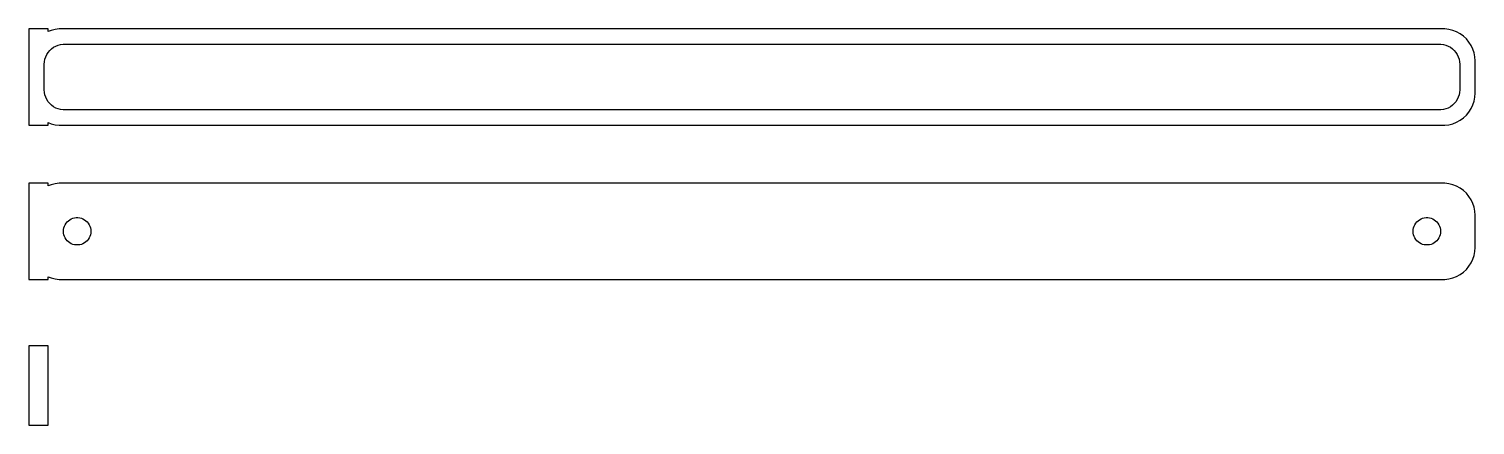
# Model space of a CAD drawing. Header units: metres. Extents: x -112 to 112, y 18 to 79.
import ezdxf

# ---------------------------------------------------------------- set-up
doc = ezdxf.new("R2010")
doc.units = ezdxf.units.M

msp = doc.modelspace()

# ---------------------------------------------------------------- linework, layer by layer
for p, q in [((-109.5, 79.4901), (-112.5, 79.4901)), ((-112.5, 79.4901), (-112.5, 64.5099)), ((-109.5, 79.0752), (-109.5, 79.4901)), ((-109.045, 79.2553), (-109.5, 79.0752)), ((-108.437, 79.4114), (-109.045, 79.2553)), ((-107.814, 79.4901), (-108.437, 79.4114)), ((107.814, 79.4901), (-107.814, 79.4901)), ((108.437, 79.4114), (107.814, 79.4901)), ((109.045, 79.2553), (108.437, 79.4114)), ((109.629, 79.0241), (109.045, 79.2553)), ((110.179, 78.7216), (109.629, 79.0241)), ((-108.984, 76.3985), (-108.668, 76.6283)), ((-108.668, 76.6283), (-108.325, 76.8167)), ((-108.325, 76.8167), (-107.962, 76.9606)), ((-107.962, 76.9606), (-107.583, 77.0578)), ((-107.583, 77.0578), (-107.195, 77.1068)), ((-107.195, 77.1068), (107.195, 77.1068)), ((107.195, 77.1068), (107.583, 77.0578)), ((107.583, 77.0578), (107.962, 76.9606)), ((107.962, 76.9606), (108.325, 76.8167)), ((108.325, 76.8167), (108.668, 76.6283)), ((108.668, 76.6283), (108.984, 76.3985)), ((110.687, 78.3526), (110.179, 78.7216)), ((111.145, 77.9227), (110.687, 78.3526)), ((111.545, 77.4389), (111.145, 77.9227)), ((111.882, 76.9088), (111.545, 77.4389)), ((112.149, 76.3406), (111.882, 76.9088)), ((-110.113, 74), (-110.088, 74.3902)), ((-110.088, 74.3902), (-110.015, 74.7741)), ((-110.015, 74.7741), (-109.894, 75.1459)), ((-109.894, 75.1459), (-109.728, 75.4996)), ((-109.728, 75.4996), (-109.518, 75.8297)), ((-109.518, 75.8297), (-109.269, 76.1309)), ((-109.269, 76.1309), (-108.984, 76.3985)), ((108.984, 76.3985), (109.269, 76.1309)), ((109.269, 76.1309), (109.518, 75.8297)), ((109.518, 75.8297), (109.728, 75.4996)), ((109.728, 75.4996), (109.894, 75.1459)), ((109.894, 75.1459), (110.015, 74.7741)), ((110.015, 74.7741), (110.088, 74.3902)), ((110.088, 74.3902), (110.113, 74)), ((112.343, 75.7434), (112.149, 76.3406)), ((112.461, 75.1267), (112.343, 75.7434)), ((112.5, 74.5), (112.461, 75.1267)), ((112.5, 69.5), (112.5, 74.5)), ((-110.113, 70), (-110.113, 74)), ((110.113, 74), (110.113, 70)), ((-110.088, 69.6098), (-110.113, 70)), ((110.113, 70), (110.088, 69.6098)), ((-110.015, 69.2259), (-110.088, 69.6098)), ((-109.894, 68.8541), (-110.015, 69.2259)), ((-109.728, 68.5004), (-109.894, 68.8541)), ((-109.518, 68.1703), (-109.728, 68.5004)), ((-109.269, 67.8691), (-109.518, 68.1703)), ((-108.984, 67.6015), (-109.269, 67.8691)), ((-108.668, 67.3717), (-108.984, 67.6015)), ((108.984, 67.6015), (108.668, 67.3717)), ((109.269, 67.8691), (108.984, 67.6015)), ((109.518, 68.1703), (109.269, 67.8691)), ((109.728, 68.5004), (109.518, 68.1703)), ((109.894, 68.8541), (109.728, 68.5004)), ((110.015, 69.2259), (109.894, 68.8541)), ((110.088, 69.6098), (110.015, 69.2259)), ((111.882, 67.0912), (112.149, 67.6594)), ((112.149, 67.6594), (112.343, 68.2566)), ((112.343, 68.2566), (112.461, 68.8733)), ((112.461, 68.8733), (112.5, 69.5)), ((-108.325, 67.1833), (-108.668, 67.3717)), ((-107.962, 67.0394), (-108.325, 67.1833)), ((-107.583, 66.9422), (-107.962, 67.0394)), ((-107.195, 66.8932), (-107.583, 66.9422)), ((107.195, 66.8932), (-107.195, 66.8932)), ((107.583, 66.9422), (107.195, 66.8932)), ((107.962, 67.0394), (107.583, 66.9422)), ((108.325, 67.1833), (107.962, 67.0394)), ((108.668, 67.3717), (108.325, 67.1833)), ((109.629, 64.9759), (110.179, 65.2784)), ((110.179, 65.2784), (110.687, 65.6474)), ((110.687, 65.6474), (111.145, 66.0773)), ((111.145, 66.0773), (111.545, 66.5611)), ((111.545, 66.5611), (111.882, 67.0912)), ((-112.5, 64.5099), (-109.5, 64.5099)), ((-109.5, 64.9248), (-109.045, 64.7447)), ((-109.5, 64.5099), (-109.5, 64.9248)), ((-109.045, 64.7447), (-108.437, 64.5886)), ((-108.437, 64.5886), (-107.814, 64.5099)), ((-107.814, 64.5099), (107.814, 64.5099)), ((107.814, 64.5099), (108.437, 64.5886)), ((108.437, 64.5886), (109.045, 64.7447)), ((109.045, 64.7447), (109.629, 64.9759)), ((-109.5, 55.4792), (-112.5, 55.4792)), ((-112.5, 55.4792), (-112.5, 40.5208)), ((-109.5, 55.0752), (-109.5, 55.4792)), ((-109.045, 55.2553), (-109.5, 55.0752)), ((-108.437, 55.4114), (-109.045, 55.2553)), ((-107.814, 55.4901), (-108.437, 55.4114)), ((107.814, 55.4901), (-107.814, 55.4901)), ((108.437, 55.4114), (107.814, 55.4901)), ((109.045, 55.2553), (108.437, 55.4114)), ((109.629, 55.0241), (109.045, 55.2553)), ((110.179, 54.7216), (109.629, 55.0241)), ((110.687, 54.3526), (110.179, 54.7216)), ((111.145, 53.9227), (110.687, 54.3526)), ((111.545, 53.4389), (111.145, 53.9227)), ((111.882, 52.9088), (111.545, 53.4389)), ((112.149, 52.3406), (111.882, 52.9088)), ((112.343, 51.7434), (112.149, 52.3406)), ((-106.557, 49.4617), (-106.361, 49.6453)), ((-106.361, 49.6453), (-106.144, 49.8029)), ((-106.144, 49.8029), (-105.909, 49.9321)), ((-105.909, 49.9321), (-105.66, 50.0308)), ((-105.66, 50.0308), (-105.4, 50.0975)), ((-105.4, 50.0975), (-105.134, 50.1311)), ((-105.134, 50.1311), (-104.866, 50.1311)), ((-104.866, 50.1311), (-104.6, 50.0975)), ((-104.6, 50.0975), (-104.34, 50.0308)), ((-104.34, 50.0308), (-104.091, 49.9321)), ((-104.091, 49.9321), (-103.856, 49.8029)), ((-103.856, 49.8029), (-103.639, 49.6453)), ((-103.639, 49.6453), (-103.443, 49.4617)), ((103.443, 49.4617), (103.639, 49.6453)), ((103.639, 49.6453), (103.856, 49.8029)), ((103.856, 49.8029), (104.091, 49.9321)), ((104.091, 49.9321), (104.34, 50.0308)), ((104.34, 50.0308), (104.6, 50.0975)), ((104.6, 50.0975), (104.866, 50.1311)), ((104.866, 50.1311), (105.134, 50.1311)), ((105.134, 50.1311), (105.4, 50.0975)), ((105.4, 50.0975), (105.66, 50.0308)), ((105.66, 50.0308), (105.909, 49.9321)), ((105.909, 49.9321), (106.144, 49.8029)), ((106.144, 49.8029), (106.361, 49.6453)), ((106.361, 49.6453), (106.557, 49.4617)), ((112.461, 51.1267), (112.343, 51.7434)), ((112.5, 50.5), (112.461, 51.1267)), ((112.5, 45.5), (112.5, 50.5)), ((-107.135, 48), (-107.118, 48.2676)), ((-107.118, 47.7324), (-107.135, 48)), ((-107.118, 48.2676), (-107.068, 48.531)), ((-107.068, 47.469), (-107.118, 47.7324)), ((-107.068, 48.531), (-106.985, 48.786)), ((-106.985, 47.214), (-107.068, 47.469)), ((-106.985, 48.786), (-106.871, 49.0287)), ((-106.871, 49.0287), (-106.727, 49.2551)), ((-106.727, 49.2551), (-106.557, 49.4617)), ((-103.443, 49.4617), (-103.273, 49.2551)), ((-103.273, 49.2551), (-103.129, 49.0287)), ((-103.129, 49.0287), (-103.015, 48.786)), ((-103.015, 48.786), (-102.932, 48.531)), ((-102.932, 47.469), (-103.015, 47.214)), ((-102.932, 48.531), (-102.882, 48.2676)), ((-102.882, 47.7324), (-102.932, 47.469)), ((-102.882, 48.2676), (-102.865, 48)), ((-102.865, 48), (-102.882, 47.7324)), ((102.865, 48), (102.882, 48.2676)), ((102.882, 47.7324), (102.865, 48)), ((102.882, 48.2676), (102.932, 48.531)), ((102.932, 47.469), (102.882, 47.7324)), ((102.932, 48.531), (103.015, 48.786)), ((103.015, 47.214), (102.932, 47.469)), ((103.015, 48.786), (103.129, 49.0287)), ((103.129, 49.0287), (103.273, 49.2551)), ((103.273, 49.2551), (103.443, 49.4617)), ((106.557, 49.4617), (106.727, 49.2551)), ((106.727, 49.2551), (106.871, 49.0287)), ((106.871, 49.0287), (106.985, 48.786)), ((106.985, 48.786), (107.068, 48.531)), ((107.068, 47.469), (106.985, 47.214)), ((107.068, 48.531), (107.118, 48.2676)), ((107.118, 47.7324), (107.068, 47.469)), ((107.118, 48.2676), (107.135, 48)), ((107.135, 48), (107.118, 47.7324)), ((-106.871, 46.9713), (-106.985, 47.214)), ((-106.727, 46.7449), (-106.871, 46.9713)), ((-106.557, 46.5383), (-106.727, 46.7449)), ((-106.361, 46.3547), (-106.557, 46.5383)), ((-106.144, 46.1971), (-106.361, 46.3547)), ((-105.909, 46.0679), (-106.144, 46.1971)), ((-105.66, 45.9692), (-105.909, 46.0679)), ((-105.4, 45.9025), (-105.66, 45.9692)), ((-105.134, 45.8689), (-105.4, 45.9025)), ((-104.866, 45.8689), (-105.134, 45.8689)), ((-104.6, 45.9025), (-104.866, 45.8689)), ((-104.34, 45.9692), (-104.6, 45.9025)), ((-104.091, 46.0679), (-104.34, 45.9692)), ((-103.856, 46.1971), (-104.091, 46.0679)), ((-103.639, 46.3547), (-103.856, 46.1971)), ((-103.443, 46.5383), (-103.639, 46.3547)), ((-103.273, 46.7449), (-103.443, 46.5383)), ((-103.129, 46.9713), (-103.273, 46.7449)), ((-103.015, 47.214), (-103.129, 46.9713)), ((103.129, 46.9713), (103.015, 47.214)), ((103.273, 46.7449), (103.129, 46.9713)), ((103.443, 46.5383), (103.273, 46.7449)), ((103.639, 46.3547), (103.443, 46.5383)), ((103.856, 46.1971), (103.639, 46.3547)), ((104.091, 46.0679), (103.856, 46.1971)), ((104.34, 45.9692), (104.091, 46.0679)), ((104.6, 45.9025), (104.34, 45.9692)), ((104.866, 45.8689), (104.6, 45.9025)), ((105.134, 45.8689), (104.866, 45.8689)), ((105.4, 45.9025), (105.134, 45.8689)), ((105.66, 45.9692), (105.4, 45.9025)), ((105.909, 46.0679), (105.66, 45.9692)), ((106.144, 46.1971), (105.909, 46.0679)), ((106.361, 46.3547), (106.144, 46.1971)), ((106.557, 46.5383), (106.361, 46.3547)), ((106.727, 46.7449), (106.557, 46.5383)), ((106.871, 46.9713), (106.727, 46.7449)), ((106.985, 47.214), (106.871, 46.9713)), ((112.461, 44.8733), (112.5, 45.5)), ((111.545, 42.5611), (111.882, 43.0912)), ((111.882, 43.0912), (112.149, 43.6594)), ((112.149, 43.6594), (112.343, 44.2566)), ((112.343, 44.2566), (112.461, 44.8733)), ((-112.5, 40.5208), (-109.5, 40.5208)), ((-109.5, 40.5208), (-109.5, 40.9248)), ((-109.5, 40.9248), (-109.045, 40.7447)), ((-109.045, 40.7447), (-108.437, 40.5886)), ((-108.437, 40.5886), (-107.814, 40.5099)), ((-107.814, 40.5099), (107.814, 40.5099)), ((107.814, 40.5099), (108.437, 40.5886)), ((108.437, 40.5886), (109.045, 40.7447)), ((109.045, 40.7447), (109.629, 40.9759)), ((109.629, 40.9759), (110.179, 41.2784)), ((110.179, 41.2784), (110.687, 41.6474)), ((110.687, 41.6474), (111.145, 42.0773)), ((111.145, 42.0773), (111.545, 42.5611)), ((-109.5, 30.1526), (-112.5, 30.1526)), ((-112.5, 30.1526), (-112.5, 17.8474)), ((-109.5, 17.8474), (-109.5, 30.1526)), ((-112.5, 17.8474), (-109.5, 17.8474))]:
    msp.add_line(p, q)

doc.saveas('drawing.dxf')
